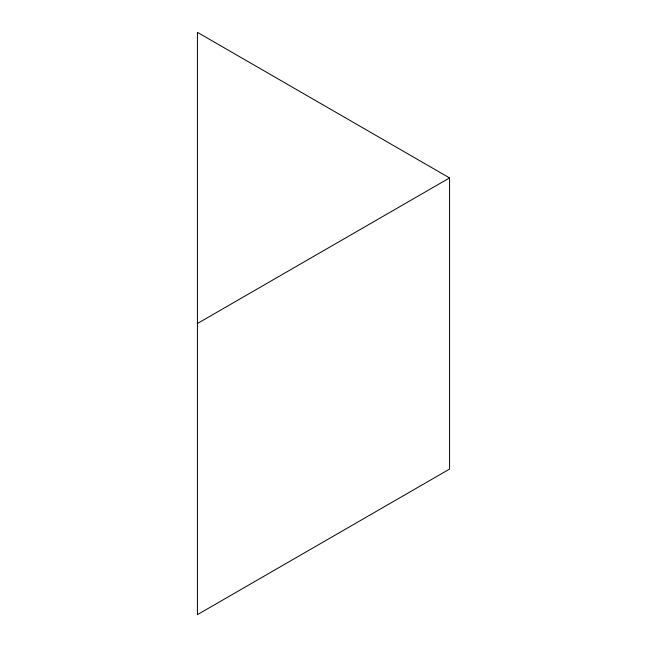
<?xml version="1.0" encoding="UTF-8"?>
<svg xmlns="http://www.w3.org/2000/svg" width="647" height="647" viewBox="0 0 647 647"><rect width="100%" height="100%" fill="white"/><g stroke="black" fill="none" stroke-linecap="round" stroke-linejoin="round"><path stroke-width="0.97" d="M197.432 323.5L449.568 177.925L449.568 469.075L197.432 614.65L197.432 32.35L449.568 177.925"/></g></svg>
